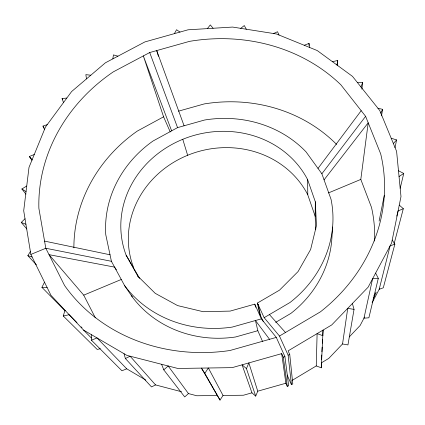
<?xml version="1.0" encoding="UTF-8"?>
<svg xmlns="http://www.w3.org/2000/svg" width="425" height="425" viewBox="0 0 425 425"><rect width="100%" height="100%" fill="white"/><g stroke="black" fill="none" stroke-linecap="round" stroke-linejoin="round"><path stroke-width="0.64" d="M315.77 229.367L315.159 216.208L315.329 201.806L307.572 179.531A98.637 89.903 -15.2 0 0 182.771 139.294A98.637 89.903 -15.2 0 0 126.055 255.016L138.38 277.153M291.954 380.508L316.248 365.93L321.279 367.795L321.348 362.87L328.785 358.402L342.545 343.958L347.735 308.332L354.041 309.4L347.953 344.925L342.545 343.958M321.279 367.795L323.058 330.092L322.782 335.336M145.786 380.067L126.724 368.815L121.927 370.775L91.428 340.197L91.529 334.725M316.248 365.93L317.114 333.625L322.984 335.739M321.518 359.592L321.757 355.002M321.927 351.725L322.166 347.135M322.373 343.203L322.58 339.267M337.45 65.779L337.737 60.472L332.424 61.683M332.605 226.998L331.723 240.608A109.793 100.959 -15.2 0 1 290.87 313.406L275.676 322.347M361.898 89.186L362.61 82.609L357.489 82.631M374.616 241.049A151.21 139.262 -15.2 0 0 371.508 207.421L360.804 179.419L368.204 122.793L324.062 179.865M112.853 58.857L113.433 54.899L117.922 56.18M381.533 115.86L382.569 109.331L377.947 108.248M336.924 64.977L337.737 60.472M379.116 221.117L384.306 195.261M395.006 147.709L396.589 139.931L391.186 138.237M378.298 278.327L368.884 317.794L363.975 318.176L372.587 278.795L378.298 278.327L375.62 273.094M400.191 188.296L403.75 173.448L398.48 170.77M396.801 216.107L398.082 210.975L403.32 208.68L399.266 205.094M394.129 243.7L403.32 208.68M394.857 244.178L383.292 287.81L379.196 289.271L390.108 245.868L394.857 244.178L392.211 240.019M100.337 348.734L97.166 349.43L63.282 316.009L64.988 310.271M360.931 86.939L362.61 82.609M255.712 396.132L257.752 391.186L248.853 362.918L246.447 368.613L255.712 396.132L251.951 392.828L242.08 364.831L246.447 368.613M380.805 113.061L382.569 109.331M373.07 299.529L376.194 292.209L374.005 295.598M65.115 310.877L41.916 287.337L44.513 282.2M364.56 317.066L360.108 325.523L349.26 336.913M372.13 302.685L379.711 288.293M174.436 33.623L176.55 29.723L179.956 32.077M36.422 264.881L27.859 255.664L30.382 251.547M220.012 400.09L204.818 373.331L201.434 368.098L220.012 400.09L223.029 395.462L243.472 395.229L251.951 392.828M204.818 373.331L208.372 367.997L223.029 395.462M318.006 168.417L361.181 110.691M315.329 201.806L316.45 225.617L310.638 249.459L298.068 271.559L279.496 290.158L257.391 303.052L264.153 317.666L289.978 302.515A114.378 104.295 -15.2 0 0 331.048 199.341L321.874 173.767L365.606 116.328L340.871 84.814A174.08 155.614 -15.2 0 0 189.523 41.358L149.706 52.546L113.278 71.878A174.08 155.614 -15.2 0 0 38.877 208.34L45.804 248.264L64.547 285.467A174.08 155.614 -15.2 0 0 229.941 350.508L276.293 337.402L284.909 356.548L288.655 385.772L287.273 386.373L285.876 383.228L281.679 353.632L232.183 367.636L177.82 368.459L126.873 355.369L83.56 330.071L50.968 295.322L30.855 254.432L23.704 210.758L29.001 167.392L45.528 126.948L71.628 91.534L105.427 62.783L144.909 41.916L188.015 29.808L232.608 27.067L276.457 33.984L317.236 50.559L352.495 76.378L379.748 110.5L396.594 151.343L400.993 196.568L391.59 243.084L368.119 287.188L331.728 324.934L288.108 350.869L289.744 354.471L292.793 383.982L291.412 384.582L287.125 374.967M207.4 28.618L210.301 24.91L213.09 28.268M393.369 143.533L396.589 139.931M26.871 228.985L21.25 222.429L25.011 218.753M217.069 395.532L196.77 395.76L188.45 393.571L184.71 396.929L163.784 369.851L161.612 364.294M163.784 369.851L168.178 365.978L188.45 393.571M240.731 28.348L244.274 25.548L246.309 29.229M399.043 176.545L403.75 173.448M25.941 194.188L21.888 188.982L26.722 186.033M264.153 317.666L279.48 336.037L320.418 311.833A174.08 155.614 -15.2 0 0 380.683 153.877L365.606 116.328M321.874 173.767L306.048 151.874A114.378 104.295 -15.2 0 0 204.574 120.02L177.554 127.622L153 141.026A114.378 104.295 -15.2 0 0 105.767 234.68L111.408 261.29L124.647 285.685L132.265 296.91A109.793 100.959 -15.2 0 0 235.615 336.972L257.816 330.698L262.618 341.604M171.647 130.847L143.342 55.925L163.583 116.817L137.254 131.107A151.21 139.262 -15.2 0 0 73.881 247.833M181.518 391.744L155.55 384.912L151.512 386.931L125.396 358.535L124.026 353.712M125.396 358.535L130.108 356.203L155.55 384.912M273.604 33.532L277.514 31.721L279.039 35.036M287.273 386.373L283.294 357.239L284.909 356.548M291.412 384.582L288.129 355.162L289.744 354.471M31.971 160.299L29.336 156.522L34.287 154.45M116.37 269.801L114.564 267.113L49.029 254.665L83.725 295.152L121.29 279.464M328.429 192.939L360.804 179.419M30.855 254.432L45.804 248.264L111.408 261.29M91.428 340.197L97.017 337.933L126.724 368.815M304.236 45.273L309.012 43.408L309.496 47.414M44.487 129.498L42.983 126.092L47.233 124.626M276.293 337.402L261.359 318.856L254.798 304.141L230.132 311.095L203.203 311.711L177.581 305.586L155.226 293.335L137.711 276.053M261.359 318.856L232.273 327.075A114.378 104.295 -15.2 0 1 124.647 285.685M257.752 391.186L285.876 383.228M178.447 111.175L204.175 103.939A151.21 139.262 -15.2 0 1 336.637 144.436M63.282 316.009L69.147 314.707L76.962 322.639M63.506 102.558L62.087 98.558L66.815 98.063M41.916 287.337L47.122 287.502M90.791 75.236L85.855 74.635L86.477 78.907M44.561 241.108L110.027 254.782M27.859 255.664L32.119 256.998M21.25 222.429L25.914 224.262M21.888 188.982L26.047 191.569M83.56 330.071L91.412 338.018M81.095 326.841L82.014 327.776M269.413 314.58L285.478 332.488M29.336 156.522L32.151 159.683M269.546 339.309L255.457 320.524L257.816 330.698M263.357 321.72L259.648 313.873L257.391 303.052M42.983 126.092L44.019 127.771M126.113 255.175L139.639 278.402M131.32 295.173L132.265 296.91M62.087 98.558L62.714 99.721M83.725 295.152L95.375 317.858M133.551 267.442L133.482 267.293A94.69 87.029 -15.2 0 1 187.643 155.279A94.69 87.029 -15.2 0 1 307.7 194.623L315.159 216.208M279.48 336.037L288.129 355.162M281.679 353.632L283.294 357.239M163.583 116.817L170.244 131.931M149.706 52.546L177.554 127.622M184.078 125.789L156.703 50.58L158.429 56.286M182.777 139.31L187.648 155.295M352.383 303.514L354.041 309.4M254.798 304.141L255.074 305.405M255.388 305.469L255.802 307.36M258.161 304.289L260.387 315.068M307.642 179.685L307.774 194.767M309.012 43.408L309.023 45.395"/></g></svg>
